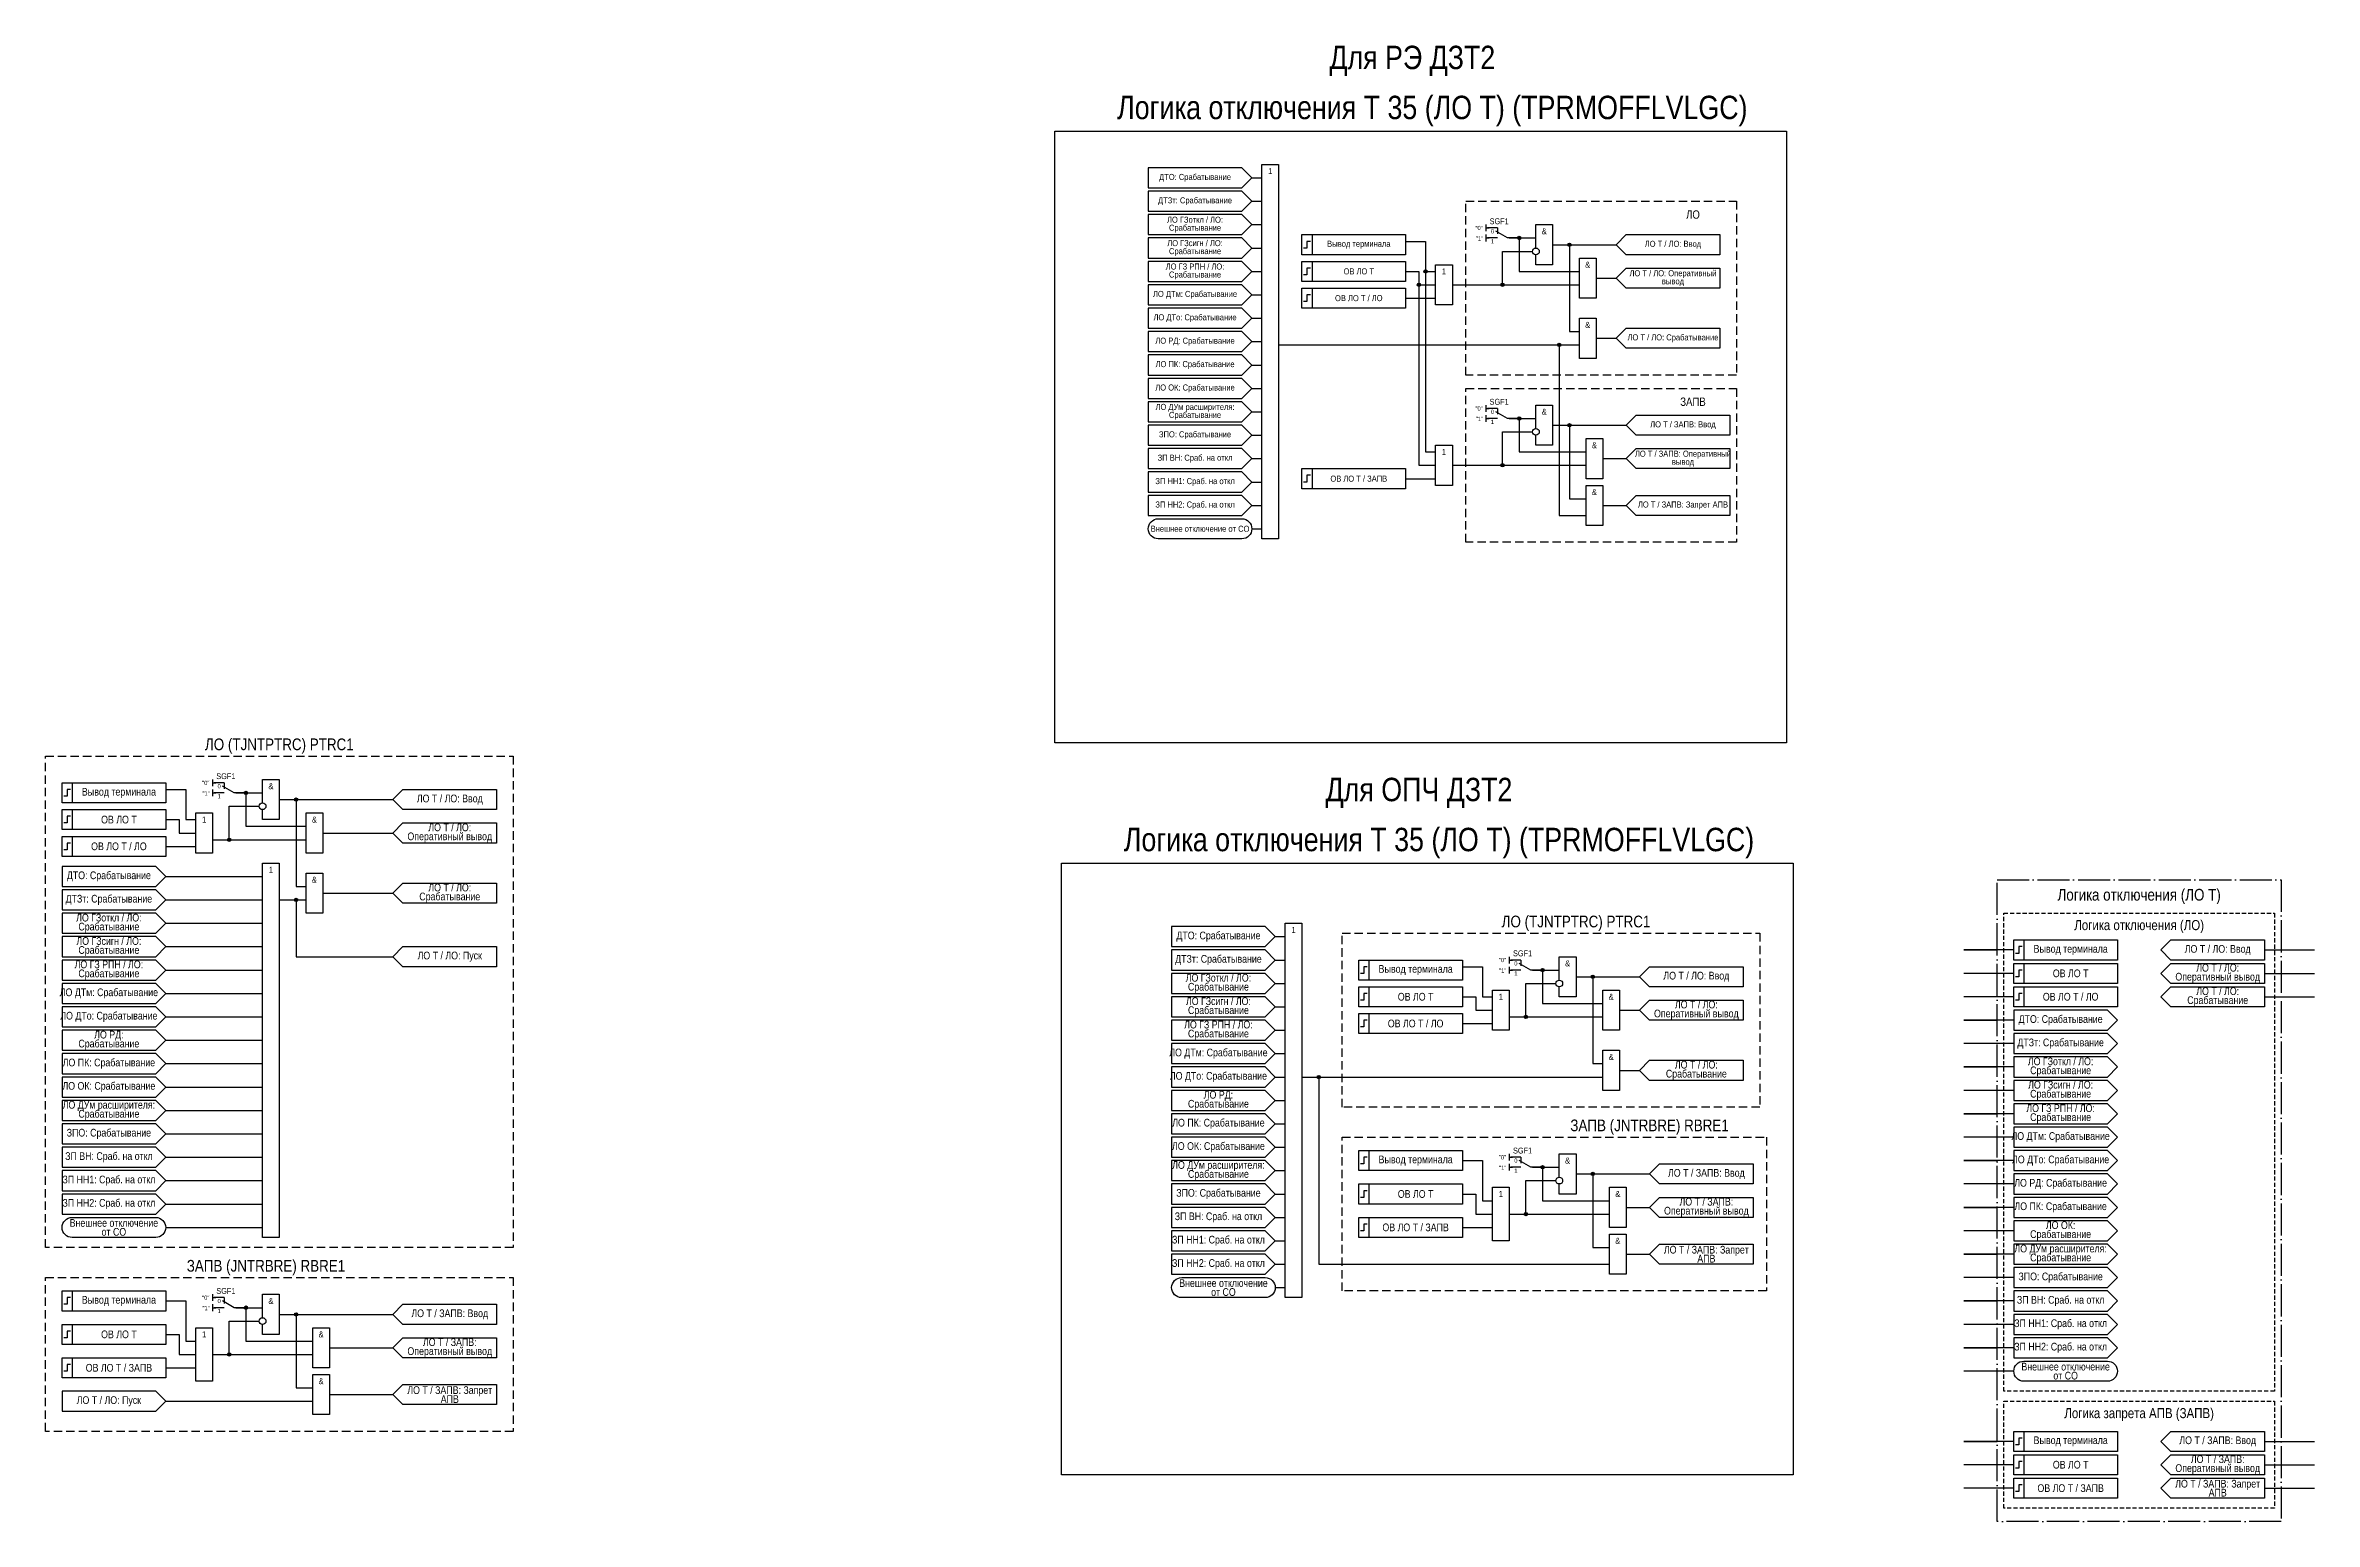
# Model space of a CAD drawing. Header units: millimetres. Extents: x -337 to 342, y -17 to 425.
import ezdxf
from ezdxf.enums import TextEntityAlignment as Align

# ---------------------------------------------------------------- set-up
doc = ezdxf.new("R2010")
doc.units = ezdxf.units.MM
doc.linetypes.add('ACAD_ISO04W100', pattern=[30, 24, -3, 0, -3])
doc.linetypes.add('штриховая2', pattern=[0.375, 0.25, -0.125])
doc.layers.add('TEXT', color=7, linetype='Continuous', lineweight=25)
doc.layers.add('Основная', color=7, linetype='Continuous')
doc.styles.add('1.8_Gost_RD', font='ARIALN.TTF', dxfattribs={"height": 1.8})
doc.styles.add('2.5_Gost_RD', font='ARIALN.TTF', dxfattribs={"height": 2.5})
doc.styles.add('3.5_Gost_RD', font='ARIALN.TTF', dxfattribs={"height": 3.5})
doc.styles.add('Вывод', font='ARIALN.TTF', dxfattribs={"height": 2.5})
doc.styles.add('Компонент', font='ARIALN.TTF', dxfattribs={"height": 3.5})

# ---------------------------------------------------------------- blocks, each defined once
blk = doc.blocks.new('*U78')
at = {"layer": 'Основная', "color": 0}
blk.add_line((0, 0), (7, 4), dxfattribs=at)
at = {"layer": 'Основная', "ltscale": 0.35}
blk.add_line((6, 6), (6, 2.5), dxfattribs=at)
blk = doc.blocks.new('*U80')
at = {"layer": 'Основная', "color": 0}
for p, q in [((-3, 6), (-9, 6)), ((-3, 0), (-9, 0)), ((9, 0), (3, 0))]:
    blk.add_line(p, q, dxfattribs=at)
at = {"layer": 'Основная', "ltscale": 0.25, "xscale": -1}
blk.add_blockref('*U78', (3, 0), dxfattribs=at)
at = {"layer": 'Основная'}
for tag, height, style, p in [('В1', 2.5, 'Вывод', (-14, 6)), ('В2', 2.5, 'Вывод', (-6, 4)), ('ОУ', 3.5, 'Компонент', (-2, 10)), ('В3', 2.5, 'Вывод', (-6, -2))]:
    blk.add_attdef(tag, text='', height=height, dxfattribs=dict(at, style=style)).set_placement(p, align=Align.MIDDLE_CENTER)
blk = doc.blocks.new('Точка')
at = {"ltscale": 100}
h = blk.add_hatch(color=256, dxfattribs=at)
h.dxf.hatch_style = 1
edge = h.paths.add_edge_path()
edge.add_arc((0, 0), 0.5, 0, 360)
blk.add_circle((0, 0), 0.5, dxfattribs=at)

msp = doc.modelspace()

# ---------------------------------------------------------------- linework, layer by layer
at = {"ltscale": 100}
for p, q in [((94, 371), (94, 369)), ((94, 370), (95, 370)), ((94, 368), (94, 366)), ((94, 367), (95, 367)), ((136, 340), (133, 337)), ((32, 335), (122, 335)), ((133, 337), (136, 334)), ((94, 317), (94, 315)), ((94, 316), (95, 316)), ((94, 314), (94, 312)), ((94, 313), (95, 313)), ((139, 290), (136, 287)), ((136, 287), (139, 284)), ((-287, 205), (-287, 203)), ((-287, 204), (-286, 204)), ((-287, 202), (-287, 200)), ((-287, 201), (-286, 201)), ((-230, 174), (-233, 171)), ((-233, 171), (-230, 168)), ((-267, 169), (-259, 169)), ((-262, 169), (-262, 152)), ((-230, 155), (-233, 152)), ((-233, 152), (-230, 149)), ((101, 152), (101, 150)), ((101, 151), (102, 151)), ((252, 154), (237, 154)), ((237, 154), (247, 154)), ((327, 154), (342, 154)), ((101, 149), (101, 147)), ((101, 148), (102, 148)), ((252, 147), (237, 147)), ((327, 147), (342, 147)), ((252, 140), (237, 140)), ((327, 140), (342, 140)), ((252, 133), (237, 133)), ((237, 133), (247, 133)), ((252, 126), (237, 126)), ((39, 116), (129, 116)), ((143, 121), (140, 118)), ((140, 118), (143, 115)), ((252, 119), (237, 119)), ((237, 119), (247, 119)), ((252, 112), (237, 112)), ((252, 105), (237, 105)), ((237, 105), (247, 105)), ((252, 98), (237, 98)), ((101, 93), (101, 91)), ((101, 92), (102, 92)), ((101, 90), (101, 88)), ((101, 89), (102, 89)), ((252, 91), (237, 91)), ((237, 91), (247, 91)), ((252, 84), (237, 84)), ((252, 77), (237, 77)), ((237, 77), (247, 77)), ((252, 70), (237, 70)), ((146, 66), (143, 63)), ((143, 63), (146, 60)), ((252, 63), (237, 63)), ((237, 63), (247, 63)), ((252, 56), (237, 56)), ((-287, 51), (-287, 49)), ((-287, 50), (-286, 50)), ((-287, 48), (-287, 46)), ((252, 49), (237, 49)), ((237, 49), (247, 49)), ((-287, 47), (-286, 47)), ((252, 42), (237, 42)), ((252, 35), (237, 35)), ((237, 35), (247, 35)), ((252, 28), (237, 28)), ((-230, 24), (-233, 21)), ((-233, 21), (-230, 18)), ((252, 7), (237, 7)), ((237, 7), (247, 7)), ((299, 10), (296, 7)), ((296, 7), (299, 4)), ((327, 7), (342, 7)), ((252, 0), (237, 0)), ((327, 0), (342, 0)), ((252, -7), (237, -7)), ((327, -7), (342, -7))]:
    msp.add_line(p, q, dxfattribs=at)
at = {"linetype": 'штриховая2', "ltscale": 10}
msp.add_line((176, 107), (99, 107), dxfattribs=at)
at = {"color": 3, "ltscale": 100}
msp.add_lwpolyline([(-35, 399), (184, 399), (184, 216), (-35, 216)], close=True, dxfattribs=at)
at = {"ltscale": 100}
for points in [[(24, 385), (21, 388), (-7, 388), (-7, 382), (21, 382), (24, 385)], [(27, 343), (27, 389), (32, 389), (32, 277), (27, 277), (27, 343)], [(24, 378), (21, 381), (-7, 381), (-7, 375), (21, 375), (24, 378)], [(24, 385), (27, 385)], [(24, 371), (21, 374), (-7, 374), (-7, 368), (21, 368), (24, 371)], [(24, 378), (27, 378)], [(24, 364), (21, 367), (-7, 367), (-7, 361), (21, 361), (24, 364)], [(24, 371), (27, 371)], [(101, 367), (109, 367)], [(101, 367), (104, 367), (104, 357), (122, 357)], [(109, 364), (109, 371), (114, 371), (114, 359), (109, 359), (109, 362)], [(133, 365), (136, 368), (164, 368), (164, 362), (136, 362), (133, 365)], [(24, 357), (21, 360), (-7, 360), (-7, 354), (21, 354), (24, 357)], [(24, 364), (27, 364)], [(70, 366), (76, 366), (76, 357), (79, 357)], [(84, 353), (99, 353), (99, 363), (108, 363)], [(114, 365), (133, 365)], [(114, 365), (119, 365), (119, 339), (122, 339)], [(24, 357), (27, 357)], [(70, 357), (74, 357), (74, 353), (79, 353)], [(76, 357), (76, 303), (79, 303)], [(127, 355), (133, 355)], [(133, 355), (136, 358), (164, 358), (164, 352), (136, 352), (133, 355)], [(24, 350), (21, 353), (-7, 353), (-7, 347), (21, 347), (24, 350)], [(24, 350), (27, 350)], [(70, 349), (79, 349)], [(74, 353), (74, 299), (79, 299)], [(84, 353), (122, 353)], [(24, 343), (21, 346), (-7, 346), (-7, 340), (21, 340), (24, 343)], [(24, 343), (27, 343)], [(133, 337), (136, 340), (164, 340), (164, 334), (136, 334), (133, 337)], [(24, 336), (21, 339), (-7, 339), (-7, 333), (21, 333), (24, 336)], [(24, 336), (27, 336)], [(116, 335), (116, 284), (124, 284)], [(127, 337), (133, 337)], [(24, 329), (21, 332), (-7, 332), (-7, 326), (21, 326), (24, 329)], [(24, 329), (27, 329)], [(24, 322), (21, 325), (-7, 325), (-7, 319), (21, 319), (24, 322)], [(24, 322), (27, 322)], [(24, 315), (21, 318), (-7, 318), (-7, 312), (21, 312), (24, 315)], [(24, 315), (27, 315)], [(101, 313), (109, 313)], [(101, 313), (104, 313), (104, 303), (124, 303)], [(109, 310), (109, 317), (114, 317), (114, 305), (109, 305), (109, 308)], [(136, 311), (139, 314), (167, 314), (167, 308), (139, 308), (136, 311)], [(24, 308), (21, 311), (-7, 311), (-7, 305), (21, 305), (24, 308)], [(24, 308), (27, 308)], [(84, 299), (99, 299), (99, 309), (108, 309)], [(114, 311), (136, 311)], [(114, 311), (119, 311), (119, 289), (124, 289)], [(24, 301), (21, 304), (-7, 304), (-7, 298), (21, 298), (24, 301)], [(24, 301), (27, 301)], [(84, 299), (124, 299)], [(129, 301), (136, 301)], [(136, 301), (139, 304), (167, 304), (167, 298), (139, 298), (136, 301)], [(24, 294), (21, 297), (-7, 297), (-7, 291), (21, 291), (24, 294)], [(24, 294), (27, 294)], [(70, 295), (79, 295)], [(24, 287), (21, 290), (-7, 290), (-7, 284), (21, 284), (24, 287)], [(24, 287), (27, 287)], [(129, 287), (136, 287)], [(136, 287), (139, 290), (167, 290), (167, 284), (139, 284), (136, 287)], [(24, 280), (27, 280)], [(-272, 198), (-272, 205), (-267, 205), (-267, 193), (-272, 193), (-272, 196)], [(-301, 202), (-295, 202), (-295, 193), (-292, 193)], [(-287, 187), (-282, 187), (-282, 197), (-273, 197)], [(-280, 201), (-272, 201)], [(-280, 201), (-277, 201), (-277, 191), (-259, 191)], [(-267, 199), (-233, 199)], [(-267, 199), (-262, 199), (-262, 173), (-259, 173)], [(-233, 199), (-230, 202), (-202, 202), (-202, 196), (-230, 196), (-233, 199)], [(-301, 193), (-297, 193), (-297, 189), (-292, 189)], [(-233, 189), (-230, 192), (-202, 192), (-202, 186), (-230, 186), (-233, 189)], [(-301, 185), (-292, 185)], [(-287, 187), (-259, 187)], [(-254, 189), (-233, 189)], [(-301, 176), (-304, 179), (-332, 179), (-332, 173), (-304, 173), (-301, 176)], [(-272, 134), (-272, 180), (-267, 180), (-267, 68), (-272, 68), (-272, 134)], [(-301, 169), (-304, 172), (-332, 172), (-332, 166), (-304, 166), (-301, 169)], [(-301, 176), (-272, 176)], [(-254, 171), (-233, 171)], [(-233, 171), (-230, 174), (-202, 174), (-202, 168), (-230, 168), (-233, 171)], [(-301, 162), (-304, 165), (-332, 165), (-332, 159), (-304, 159), (-301, 162)], [(-301, 169), (-272, 169)], [(-301, 155), (-304, 158), (-332, 158), (-332, 152), (-304, 152), (-301, 155)], [(-301, 162), (-272, 162)], [(31, 158), (28, 161), (0, 161), (0, 155), (28, 155), (31, 158)], [(31, 158), (34, 158)], [(34, 116), (34, 162), (39, 162), (39, 50), (34, 50), (34, 116)], [(296, 154), (299, 157), (327, 157), (327, 151), (299, 151), (296, 154)], [(-301, 148), (-304, 151), (-332, 151), (-332, 145), (-304, 145), (-301, 148)], [(-301, 155), (-272, 155)], [(-262, 152), (-233, 152)], [(-233, 152), (-230, 155), (-202, 155), (-202, 149), (-230, 149), (-233, 152)], [(31, 151), (28, 154), (0, 154), (0, 148), (28, 148), (31, 151)], [(31, 151), (34, 151)], [(116, 145), (116, 152), (121, 152), (121, 140), (116, 140), (116, 143)], [(296, 147), (299, 150), (327, 150), (327, 144), (299, 144), (296, 147)], [(-301, 141), (-304, 144), (-332, 144), (-332, 138), (-304, 138), (-301, 141)], [(-301, 148), (-272, 148)], [(31, 144), (28, 147), (0, 147), (0, 141), (28, 141), (31, 144)], [(31, 144), (34, 144)], [(87, 149), (93, 149), (93, 140), (96, 140)], [(101, 134), (106, 134), (106, 144), (115, 144)], [(108, 148), (116, 148)], [(108, 148), (111, 148), (111, 138), (129, 138)], [(121, 146), (140, 146)], [(121, 146), (126, 146), (126, 120), (129, 120)], [(140, 146), (143, 149), (171, 149), (171, 143), (143, 143), (140, 146)], [(-301, 134), (-304, 137), (-332, 137), (-332, 131), (-304, 131), (-301, 134)], [(-301, 141), (-272, 141)], [(31, 137), (28, 140), (0, 140), (0, 134), (28, 134), (31, 137)], [(31, 137), (34, 137)], [(87, 140), (91, 140), (91, 136), (96, 136)], [(134, 136), (140, 136)], [(140, 136), (143, 139), (171, 139), (171, 133), (143, 133), (140, 136)], [(283, 133), (280, 136), (252, 136), (252, 130), (280, 130), (283, 133)], [(-301, 127), (-304, 130), (-332, 130), (-332, 124), (-304, 124), (-301, 127)], [(-301, 134), (-272, 134)], [(31, 130), (28, 133), (0, 133), (0, 127), (28, 127), (31, 130)], [(31, 130), (34, 130)], [(87, 132), (96, 132)], [(101, 134), (129, 134)], [(-301, 120), (-304, 123), (-332, 123), (-332, 117), (-304, 117), (-301, 120)], [(-301, 127), (-272, 127)], [(31, 123), (28, 126), (0, 126), (0, 120), (28, 120), (31, 123)], [(31, 123), (34, 123)], [(283, 126), (280, 129), (252, 129), (252, 123), (280, 123), (283, 126)], [(-301, 113), (-304, 116), (-332, 116), (-332, 110), (-304, 110), (-301, 113)], [(-301, 120), (-272, 120)], [(31, 116), (28, 119), (0, 119), (0, 113), (28, 113), (31, 116)], [(31, 116), (34, 116)], [(44, 116), (44, 60), (131, 60)], [(134, 118), (140, 118)], [(140, 118), (143, 121), (171, 121), (171, 115), (143, 115), (140, 118)], [(283, 119), (280, 122), (252, 122), (252, 116), (280, 116), (283, 119)], [(-301, 106), (-304, 109), (-332, 109), (-332, 103), (-304, 103), (-301, 106)], [(-301, 113), (-272, 113)], [(31, 109), (28, 112), (0, 112), (0, 106), (28, 106), (31, 109)], [(31, 109), (34, 109)], [(283, 112), (280, 115), (252, 115), (252, 109), (280, 109), (283, 112)], [(-301, 99), (-304, 102), (-332, 102), (-332, 96), (-304, 96), (-301, 99)], [(-301, 106), (-272, 106)], [(31, 102), (28, 105), (0, 105), (0, 99), (28, 99), (31, 102)], [(31, 102), (34, 102)], [(283, 105), (280, 108), (252, 108), (252, 102), (280, 102), (283, 105)], [(-301, 99), (-272, 99)], [(31, 95), (28, 98), (0, 98), (0, 92), (28, 92), (31, 95)], [(283, 98), (280, 101), (252, 101), (252, 95), (280, 95), (283, 98)], [(-301, 92), (-304, 95), (-332, 95), (-332, 89), (-304, 89), (-301, 92)], [(-301, 92), (-272, 92)], [(31, 88), (28, 91), (0, 91), (0, 85), (28, 85), (31, 88)], [(31, 95), (34, 95)], [(87, 91), (93, 91), (93, 79), (96, 79)], [(108, 89), (116, 89)], [(108, 89), (111, 89), (111, 79), (131, 79)], [(116, 86), (116, 93), (121, 93), (121, 81), (116, 81), (116, 84)], [(143, 87), (146, 90), (174, 90), (174, 84), (146, 84), (143, 87)], [(283, 91), (280, 94), (252, 94), (252, 88), (280, 88), (283, 91)], [(-301, 85), (-304, 88), (-332, 88), (-332, 82), (-304, 82), (-301, 85)], [(-301, 85), (-272, 85)], [(31, 81), (28, 84), (0, 84), (0, 78), (28, 78), (31, 81)], [(31, 88), (34, 88)], [(101, 75), (106, 75), (106, 85), (115, 85)], [(121, 87), (143, 87)], [(121, 87), (126, 87), (126, 65), (131, 65)], [(283, 84), (280, 87), (252, 87), (252, 81), (280, 81), (283, 84)], [(-301, 78), (-304, 81), (-332, 81), (-332, 75), (-304, 75), (-301, 78)], [(-301, 78), (-272, 78)], [(31, 74), (28, 77), (0, 77), (0, 71), (28, 71), (31, 74)], [(31, 81), (34, 81)], [(87, 81), (91, 81), (91, 75), (96, 75)], [(101, 75), (131, 75)], [(136, 77), (143, 77)], [(143, 77), (146, 80), (174, 80), (174, 74), (146, 74), (143, 77)], [(283, 77), (280, 80), (252, 80), (252, 74), (280, 74), (283, 77)], [(-301, 71), (-272, 71)], [(31, 67), (28, 70), (0, 70), (0, 64), (28, 64), (31, 67)], [(31, 74), (34, 74)], [(87, 71), (96, 71)], [(283, 70), (280, 73), (252, 73), (252, 67), (280, 67), (283, 70)], [(31, 60), (28, 63), (0, 63), (0, 57), (28, 57), (31, 60)], [(31, 67), (34, 67)], [(136, 63), (143, 63)], [(143, 63), (146, 66), (174, 66), (174, 60), (146, 60), (143, 63)], [(283, 63), (280, 66), (252, 66), (252, 60), (280, 60), (283, 63)], [(31, 60), (34, 60)], [(283, 56), (280, 59), (252, 59), (252, 53), (280, 53), (283, 56)], [(-301, 49), (-295, 49), (-295, 37), (-292, 37)], [(-272, 44), (-272, 51), (-267, 51), (-267, 39), (-272, 39), (-272, 42)], [(-233, 45), (-230, 48), (-202, 48), (-202, 42), (-230, 42), (-233, 45)], [(31, 53), (34, 53)], [(283, 49), (280, 52), (252, 52), (252, 46), (280, 46), (283, 49)], [(-287, 33), (-282, 33), (-282, 43), (-273, 43)], [(-280, 47), (-272, 47)], [(-280, 47), (-277, 47), (-277, 37), (-257, 37)], [(-267, 45), (-233, 45)], [(-267, 45), (-262, 45), (-262, 23), (-257, 23)], [(283, 42), (280, 45), (252, 45), (252, 39), (280, 39), (283, 42)], [(-301, 39), (-297, 39), (-297, 33), (-292, 33)], [(-252, 35), (-233, 35)], [(-233, 35), (-230, 38), (-202, 38), (-202, 32), (-230, 32), (-233, 35)], [(283, 35), (280, 38), (252, 38), (252, 32), (280, 32), (283, 35)], [(-301, 29), (-292, 29)], [(-287, 33), (-257, 33)], [(-301, 19), (-304, 22), (-332, 22), (-332, 16), (-304, 16), (-301, 19)], [(-252, 21), (-233, 21)], [(-233, 21), (-230, 24), (-202, 24), (-202, 18), (-230, 18), (-233, 21)], [(-301, 19), (-257, 19)], [(296, 7), (299, 10), (327, 10), (327, 4), (299, 4), (296, 7)], [(296, 0), (299, 3), (327, 3), (327, -3), (299, -3), (296, 0)], [(296, -7), (299, -4), (327, -4), (327, -10), (299, -10), (296, -7)]]:
    msp.add_lwpolyline(points, dxfattribs=at)
at = {"color": 8, "linetype": 'штриховая2', "ltscale": 10}
msp.add_lwpolyline([(169, 326), (88, 326), (88, 378), (169, 378), (169, 326)], dxfattribs=at)
at = {"ltscale": 100}
for points in [[(39, 368), (70, 368), (70, 362), (39, 362)], [(39, 368), (42, 368), (42, 362), (39, 362)], [(39, 360), (70, 360), (70, 354), (39, 354)], [(39, 360), (42, 360), (42, 354), (39, 354)], [(122, 361), (127, 361), (127, 349), (122, 349)], [(79, 359), (84, 359), (84, 347), (79, 347)], [(39, 352), (42, 352), (42, 346), (39, 346)], [(39, 352), (70, 352), (70, 346), (39, 346)], [(122, 343), (127, 343), (127, 331), (122, 331)], [(124, 307), (129, 307), (129, 295), (124, 295)], [(79, 305), (84, 305), (84, 293), (79, 293)], [(39, 298), (42, 298), (42, 292), (39, 292)], [(39, 298), (70, 298), (70, 292), (39, 292)], [(124, 293), (129, 293), (129, 281), (124, 281)], [(-332, 204), (-301, 204), (-301, 198), (-332, 198)], [(-332, 204), (-329, 204), (-329, 198), (-332, 198)], [(-332, 196), (-301, 196), (-301, 190), (-332, 190)], [(-332, 196), (-329, 196), (-329, 190), (-332, 190)], [(-292, 195), (-287, 195), (-287, 183), (-292, 183)], [(-259, 195), (-254, 195), (-254, 183), (-259, 183)], [(-332, 188), (-329, 188), (-329, 182), (-332, 182)], [(-332, 188), (-301, 188), (-301, 182), (-332, 182)], [(-259, 177), (-254, 177), (-254, 165), (-259, 165)], [(252, 157), (255, 157), (255, 151), (252, 151)], [(252, 157), (283, 157), (283, 151), (252, 151)], [(56, 151), (87, 151), (87, 145), (56, 145)], [(56, 151), (59, 151), (59, 145), (56, 145)], [(252, 150), (255, 150), (255, 144), (252, 144)], [(252, 150), (283, 150), (283, 144), (252, 144)], [(56, 143), (87, 143), (87, 137), (56, 137)], [(56, 143), (59, 143), (59, 137), (56, 137)], [(252, 143), (255, 143), (255, 137), (252, 137)], [(252, 143), (283, 143), (283, 137), (252, 137)], [(96, 142), (101, 142), (101, 130), (96, 130)], [(129, 142), (134, 142), (134, 130), (129, 130)], [(56, 135), (59, 135), (59, 129), (56, 129)], [(56, 135), (87, 135), (87, 129), (56, 129)], [(129, 124), (134, 124), (134, 112), (129, 112)], [(56, 94), (59, 94), (59, 88), (56, 88)], [(56, 94), (87, 94), (87, 88), (56, 88)], [(56, 84), (59, 84), (59, 78), (56, 78)], [(56, 84), (87, 84), (87, 78), (56, 78)], [(96, 83), (101, 83), (101, 67), (96, 67)], [(131, 83), (136, 83), (136, 71), (131, 71)], [(56, 74), (59, 74), (59, 68), (56, 68)], [(56, 74), (87, 74), (87, 68), (56, 68)], [(131, 69), (136, 69), (136, 57), (131, 57)], [(-332, 52), (-329, 52), (-329, 46), (-332, 46)], [(-332, 52), (-301, 52), (-301, 46), (-332, 46)], [(-332, 42), (-329, 42), (-329, 36), (-332, 36)], [(-332, 42), (-301, 42), (-301, 36), (-332, 36)], [(-292, 41), (-287, 41), (-287, 25), (-292, 25)], [(-257, 41), (-252, 41), (-252, 29), (-257, 29)], [(-332, 32), (-329, 32), (-329, 26), (-332, 26)], [(-332, 32), (-301, 32), (-301, 26), (-332, 26)], [(-257, 27), (-252, 27), (-252, 15), (-257, 15)], [(252, 10), (255, 10), (255, 4), (252, 4)], [(252, 10), (283, 10), (283, 4), (252, 4)], [(252, 3), (255, 3), (255, -3), (252, -3)], [(252, 3), (283, 3), (283, -3), (252, -3)], [(252, -4), (255, -4), (255, -10), (252, -10)], [(252, -4), (283, -4), (283, -10), (252, -10)]]:
    msp.add_lwpolyline(points, close=True, dxfattribs=at)
at = {"lineweight": 30, "ltscale": 100}
for points in [[(41.5, 366), (40.5, 366), (40.5, 364), (39.5, 364)], [(41.5, 358), (40.5, 358), (40.5, 356), (39.5, 356)], [(41.5, 350), (40.5, 350), (40.5, 348), (39.5, 348)], [(41.5, 296), (40.5, 296), (40.5, 294), (39.5, 294)], [(-329.5, 202), (-330.5, 202), (-330.5, 200), (-331.5, 200)], [(-329.5, 194), (-330.5, 194), (-330.5, 192), (-331.5, 192)], [(-329.5, 186), (-330.5, 186), (-330.5, 184), (-331.5, 184)], [(254.5, 155), (253.5, 155), (253.5, 153), (252.5, 153)], [(58.5, 149), (57.5, 149), (57.5, 147), (56.5, 147)], [(254.5, 148), (253.5, 148), (253.5, 146), (252.5, 146)], [(58.5, 141), (57.5, 141), (57.5, 139), (56.5, 139)], [(254.5, 141), (253.5, 141), (253.5, 139), (252.5, 139)], [(58.5, 133), (57.5, 133), (57.5, 131), (56.5, 131)], [(58.5, 92), (57.5, 92), (57.5, 90), (56.5, 90)], [(58.5, 82), (57.5, 82), (57.5, 80), (56.5, 80)], [(58.5, 72), (57.5, 72), (57.5, 70), (56.5, 70)], [(-329.5, 50), (-330.5, 50), (-330.5, 48), (-331.5, 48)], [(-329.5, 40), (-330.5, 40), (-330.5, 38), (-331.5, 38)], [(-329.5, 30), (-330.5, 30), (-330.5, 28), (-331.5, 28)], [(254.5, 8), (253.5, 8), (253.5, 6), (252.5, 6)], [(254.5, 1), (253.5, 1), (253.5, -1), (252.5, -1)], [(254.5, -6), (253.5, -6), (253.5, -8), (252.5, -8)]]:
    msp.add_lwpolyline(points, dxfattribs=at)
at = {"color": 8, "linetype": 'штриховая2', "ltscale": 10}
msp.add_lwpolyline([(88, 322), (169, 322), (169, 276), (88, 276)], close=True, dxfattribs=at)
at = {"ltscale": 100}
for points in [[(-4, 277, -1), (-4, 283), (21, 283, -1), (21, 277)], [(-329, 68, -1), (-329, 74), (-304, 74, -1), (-304, 68)], [(3, 50, -1), (3, 56), (28, 56, -1), (28, 50)], [(255, 25, -1), (255, 31), (280, 31, -1), (280, 25)]]:
    msp.add_lwpolyline(points, format="xyb", close=True, dxfattribs=at)
at = {"linetype": 'штриховая2', "ltscale": 10}
for points in [[(-337, 212), (-197, 212), (-197, 65), (-337, 65)], [(51, 98), (178, 98), (178, 52), (51, 52)], [(-337, 56), (-197, 56), (-197, 10), (-337, 10)]]:
    msp.add_lwpolyline(points, close=True, dxfattribs=at)
at = {"color": 6, "ltscale": 100}
msp.add_lwpolyline([(-33, 180), (186, 180), (186, -3), (-33, -3)], close=True, dxfattribs=at)
at = {"color": 251, "linetype": 'ACAD_ISO04W100', "lineweight": 30, "ltscale": 0.4, "true_color": 0x58595b}
msp.add_lwpolyline([(247, 175), (332, 175), (332, -17), (247, -17)], close=True, dxfattribs=at)
at = {"linetype": 'штриховая2', "ltscale": 5}
for points in [[(249, 165), (330, 165), (330, 22), (249, 22)], [(249, 19), (330, 19), (330, -13), (249, -13)]]:
    msp.add_lwpolyline(points, close=True, dxfattribs=at)
at = {"linetype": 'штриховая2', "ltscale": 10}
msp.add_lwpolyline([(99, 107), (51, 107), (51, 159), (176, 159), (176, 107)], dxfattribs=at)
for centre in [(109, 363), (109, 309), (-272, 197), (116, 144), (116, 85), (-272, 43)]:
    msp.add_circle(centre, 1)
at = {"layer": 'Основная', "ltscale": 100}
msp.add_lwpolyline([(327, 143), (327, 137), (299, 137), (296, 140), (299, 143)], close=True, dxfattribs=at)

# ---------------------------------------------------------------- block references
at = {"ltscale": 100}
for p in [(104, 367), (119, 365), (74, 353), (76, 357), (99, 353), (116, 335), (104, 313), (119, 311), (99, 299), (-277, 201), (-262, 199), (-282, 187), (-262, 169), (111, 148), (126, 146), (106, 134), (44, 116), (111, 89), (126, 87), (106, 75), (-277, 47), (-262, 45), (-282, 33)]:
    msp.add_blockref('Точка', p, dxfattribs=at)
at = {"layer": 'Основная', "ltscale": 0.25, "xscale": 0.5, "yscale": 0.5, "zscale": 0.5}
for p in [(99, 367), (99, 313), (-282, 201), (106, 148), (106, 89), (-282, 47)]:
    msp.add_blockref('*U80', p, dxfattribs=at).add_auto_attribs({'ОУ': 'SGF1', 'В1': '"0"', 'В2': '0', 'В3': '1'})

# ---------------------------------------------------------------- texts
at = {"ltscale": 100}
for s, insert, char_height, width, attachment_point, style in [('\\pxsm0.7;{\\C3;Для РЭ ДЗТ2}', (72, 420), 7, 160, 5, '3.5_Gost_RD'), ('1', (29.5, 387), 1.8, 5, 5, '2.5_Gost_RD'), ('"1"', (91, 367.5), 1.25, 2, 1, '3.5_Gost_RD'), ('&', (111.5, 369), 1.8, 5, 5, '2.5_Gost_RD'), ('&', (124.5, 359), 1.8, 5, 5, '2.5_Gost_RD'), ('1', (81.5, 357), 1.8, 5, 5, '2.5_Gost_RD'), ('&', (124.5, 341), 1.8, 5, 5, '2.5_Gost_RD'), ('\\pxsm0.7;ЛО ПК: Срабатывание', (7, 329), 1.8, 26.2318, 5, '1.8_Gost_RD'), ('\\pxsm0.7;ЛО ОК: Срабатывание', (7, 322), 1.8, 26.3925, 5, '1.8_Gost_RD'), ('\\pxsm0.8;ЛО ДУм расширителя: Срабатывание', (7, 315), 1.8, 28.3233, 5, '1.8_Gost_RD'), ('"1"', (91, 313.5), 1.25, 2, 1, '3.5_Gost_RD'), ('&', (111.5, 315), 1.8, 5, 5, '2.5_Gost_RD'), ('\\pxsm0.7;ЗПО: Срабатывание', (7, 308), 1.8, 28, 5, '1.8_Gost_RD'), ('&', (126.5, 305), 1.8, 5, 5, '2.5_Gost_RD'), ('1', (81.5, 303), 1.8, 5, 5, '2.5_Gost_RD'), ('&', (126.5, 291), 1.8, 5, 5, '2.5_Gost_RD'), ('\\pxsm0.7;Внешнее отключение от СО', (8.5, 280), 1.8, 28.9143, 5, '1.8_Gost_RD'), ('&', (-269.5, 203), 1.8, 5, 5, '2.5_Gost_RD'), ('"1"', (-290, 201.5), 1.25, 2, 1, '3.5_Gost_RD'), ('1', (-289.5, 193), 1.8, 5, 5, '2.5_Gost_RD'), ('&', (-256.5, 193), 1.8, 5, 5, '2.5_Gost_RD'), ('1', (-269.5, 178), 1.8, 5, 5, '2.5_Gost_RD'), ('&', (-256.5, 175), 1.8, 5, 5, '2.5_Gost_RD'), ('\\pxsm0.7;{\\C30;\\c3639023;Логика отключения (ЛО Т)}', (289.5, 170), 3.5, 85, 5, '3.5_Gost_RD'), ('1', (36.5, 160), 1.8, 5, 5, '2.5_Gost_RD'), ('&', (118.5, 150), 1.8, 5, 5, '2.5_Gost_RD'), ('"1"', (98, 148.5), 1.25, 2, 1, '3.5_Gost_RD'), ('1', (98.5, 140), 1.8, 5, 5, '2.5_Gost_RD'), ('&', (131.5, 140), 1.8, 5, 5, '2.5_Gost_RD'), ('&', (131.5, 122), 1.8, 5, 5, '2.5_Gost_RD'), ('\\pxsm0.7;ЛО ПК: Срабатывание', (-318, 120), 2.3, 26.2318, 5, '2.5_Gost_RD'), ('\\pxsm0.7;ЛО ОК: Срабатывание', (-318, 113), 2.3, 26.3925, 5, '2.5_Gost_RD'), ('\\pxsm0.7;ЛО ДУм расширителя: Срабатывание', (-318, 106), 2.3, 37.4537, 5, '2.5_Gost_RD'), ('\\pxsm0.7;ЛО ПК: Срабатывание', (14, 102), 2.3, 26.2318, 5, '2.5_Gost_RD'), ('\\pxsm0.7;ЗПО: Срабатывание', (-318, 99), 2.3, 28, 5, '2.5_Gost_RD'), ('\\pxsm0.7;ЛО ОК: Срабатывание', (14, 95), 2.3, 26.3925, 5, '2.5_Gost_RD'), ('\\pxsm0.7;ЛО ДУм расширителя: Срабатывание', (14, 88), 2.3, 37.4537, 5, '2.5_Gost_RD'), ('\\pxsm0.7;Вывод терминала', (73, 91), 2.3, 28, 5, '2.5_Gost_RD'), ('"1"', (98, 89.5), 1.25, 2, 1, '3.5_Gost_RD'), ('&', (118.5, 91), 1.8, 5, 5, '2.5_Gost_RD'), ('\\pxsm0.7;ЗПО: Срабатывание', (14, 81), 2.3, 28, 5, '2.5_Gost_RD'), ('1', (98.5, 81), 1.8, 5, 5, '2.5_Gost_RD'), ('&', (133.5, 81), 1.8, 5, 5, '2.5_Gost_RD'), ('\\pxsm0.7;ЛО ПК: Срабатывание', (266, 77), 2.3, 26.3769, 5, '2.5_Gost_RD'), ('\\pxsm0.7;Внешнее отключение от СО', (-316.5, 71), 2.3, 28.9143, 5, '2.5_Gost_RD'), ('&', (133.5, 67), 1.8, 5, 5, '2.5_Gost_RD'), ('\\pxsm0.7;ЛО ОК: Срабатывание', (266, 70), 2.3, 25.3624, 5, '2.5_Gost_RD'), ('\\pxsm0.7;ЛО ДУм расширителя: Срабатывание', (266, 63), 2.3, 33.1892, 5, '2.5_Gost_RD'), ('\\pxsm0.7;Внешнее отключение от СО', (15.5, 53), 2.3, 28.9143, 5, '2.5_Gost_RD'), ('\\pxsm0.7;ЗПО: Срабатывание', (266, 56), 2.3, 28, 5, '2.5_Gost_RD'), ('\\pxsm0.7;Вывод терминала', (-315, 49), 2.3, 28, 5, '2.5_Gost_RD'), ('&', (-269.5, 49), 1.8, 5, 5, '2.5_Gost_RD'), ('"1"', (-290, 47.5), 1.25, 2, 1, '3.5_Gost_RD'), ('1', (-289.5, 39), 1.8, 5, 5, '2.5_Gost_RD'), ('&', (-254.5, 39), 1.8, 5, 5, '2.5_Gost_RD'), ('\\pxsm0.7;Внешнее отключение от СО', (267.5, 28), 2.3, 29.3099, 5, '2.5_Gost_RD'), ('&', (-254.5, 25), 1.8, 5, 5, '2.5_Gost_RD')]:
    msp.add_mtext(s, dxfattribs=dict(at, insert=insert, char_height=char_height, width=width, attachment_point=attachment_point, style=style))
at = {"color": 30, "ltscale": 100, "attachment_point": 5, "style": '3.5_Gost_RD'}
for s, insert, char_height, width in [('\\pxsm0.7;{\\C3;Логика отключения Т 35 (ЛО Т) (TPRMOFFLVLGC)}', (78, 405), 7, 276.9438), ('ЛО (TJNTPTRC) {\\C6;PTRC1}', (-267, 215), 3.5, 140), ('ЛО (TJNTPTRC) {\\C6;PTRC1}', (121, 162), 3.5, 140), ('ЗАПВ (JNTRBRE) {\\C6;RBRE1}', (143, 101), 3.5, 140), ('ЗАПВ (JNTRBRE) {\\C6;RBRE1}', (-271, 59), 3.5, 140)]:
    msp.add_mtext(s, dxfattribs=dict(at, insert=insert, char_height=char_height, width=width))
at = {"color": 0, "ltscale": 100, "width": 28, "attachment_point": 5}
for insert, char_height, style in [((56, 365), 1.8, '1.8_Gost_RD'), ((-315, 201), 2.3, '2.5_Gost_RD'), ((73, 148), 2.3, '2.5_Gost_RD'), ((269, 154), 2.3, '2.5_Gost_RD'), ((269, 7), 2.3, '2.5_Gost_RD')]:
    msp.add_mtext('\\pxsm0.7;{\\C256;Вывод терминала}', dxfattribs=dict(at, insert=insert, char_height=char_height, style=style))
at = {"color": 6, "ltscale": 100, "char_height": 7, "attachment_point": 5, "style": '3.5_Gost_RD'}
for s, insert, width in [('\\pxsm0.7;{\\C3;Для ОПЧ ДЗТ2}', (74, 201), 160), ('\\pxsm0.7;{\\C3;Логика отключения Т 35 (ЛО Т) (TPRMOFFLVLGC)}', (80, 186), 276.9438)]:
    msp.add_mtext(s, dxfattribs=dict(at, insert=insert, width=width))
at = {"color": 30, "ltscale": 100, "true_color": 0xf7931d, "char_height": 3, "width": 81, "attachment_point": 5, "style": '3.5_Gost_RD'}
for s, insert in [('\\pxsm0.7;{\\C30;\\c3639023;Логика отключения (ЛО)}', (289.5, 161)), ('\\pxsm0.7;{\\C30;\\c3639023;Логика запрета АПВ (ЗАПВ)}', (289.5, 15))]:
    msp.add_mtext(s, dxfattribs=dict(at, insert=insert))
at = {"layer": 'TEXT', "ltscale": 100, "width": 28, "attachment_point": 5}
for s, insert, char_height, style in [('\\pxsm0.8;ЛО ГЗоткл / ЛО: Срабатывание', (7, 371), 1.8, '1.8_Gost_RD'), ('ЛО', (156, 374), 2.5, '2.5_Gost_RD'), ('\\pxsm0.8;ЛО ГЗсигн / ЛО: Срабатывание', (7, 364), 1.8, '1.8_Gost_RD'), ('ЛО Т / ЛО: Ввод', (150, 365), 1.8, '1.8_Gost_RD'), ('\\pxsm0.8;ЛО ГЗ РПН / ЛО: Срабатывание', (7, 357), 1.8, '1.8_Gost_RD'), ('\\pxsm0.7;ОВ ЛО Т', (56, 357), 1.8, '1.8_Gost_RD'), ('\\pxsm0.8;ЛО Т / ЛО: Оперативный вывод', (150, 355), 1.8, '1.8_Gost_RD'), ('\\pxsm0.7;ЛО Т / ЛО: Срабатывание', (150, 337), 1.8, '1.8_Gost_RD'), ('ЗАПВ', (156, 318), 2.5, '2.5_Gost_RD'), ('ЛО Т / ЗАПВ: Ввод', (153, 311), 1.8, '1.8_Gost_RD'), ('\\pxsm0.7;ЗП ВН: Сраб. на откл', (7, 301), 1.8, '1.8_Gost_RD'), ('\\pxsm0.8;ЛО Т / ЗАПВ: Оперативный вывод', (153, 301), 1.8, '1.8_Gost_RD'), ('\\pxsm0.7;ЗП НН1: Сраб. на откл', (7, 294), 1.8, '1.8_Gost_RD'), ('\\pxsm0.7;ЗП НН2: Сраб. на откл', (7, 287), 1.8, '1.8_Gost_RD'), ('\\pxsm0.7;ЛО Т / ЗАПВ: Запрет АПВ', (153, 287), 1.8, '1.8_Gost_RD'), ('ЛО Т / ЛО: Ввод', (-216, 199), 2.3, '2.5_Gost_RD'), ('\\pxsm0.7;ОВ ЛО Т', (-315, 193), 2.3, '2.5_Gost_RD'), ('\\pxsm0.7;ЛО Т / ЛО: Оперативный вывод', (-216, 189), 2.3, '2.5_Gost_RD'), ('\\pxsm0.7;ЛО Т / ЛО: Срабатывание', (-216, 171), 2.3, '2.5_Gost_RD'), ('\\pxsm0.7;ЛО ГЗоткл / ЛО: Срабатывание', (-318, 162), 2.3, '2.5_Gost_RD'), ('\\pxsm0.7;ЛО ГЗсигн / ЛО: Срабатывание', (-318, 155), 2.3, '2.5_Gost_RD'), ('\\pxsm0.7;ЛО ГЗ РПН / ЛО: Срабатывание', (-318, 148), 2.3, '2.5_Gost_RD'), ('\\pxsm0.7;ЛО Т / ЛО: Пуск', (-216, 152), 2.3, '2.5_Gost_RD'), ('\\pxsm0.7;ЛО Т / ЛО: Оперативный вывод', (313, 147), 2.3, '2.5_Gost_RD'), ('ЛО Т / ЛО: Ввод', (313, 154), 2.3, '2.5_Gost_RD'), ('\\pxsm0.7;ЛО ГЗоткл / ЛО: Срабатывание', (14, 144), 2.3, '2.5_Gost_RD'), ('ЛО Т / ЛО: Ввод', (157, 146), 2.3, '2.5_Gost_RD'), ('\\pxsm0.7;ЛО Т / ЛО: Срабатывание', (313, 140), 2.3, '2.5_Gost_RD'), ('\\pxsm0.7;ЛО ГЗсигн / ЛО: Срабатывание', (14, 137), 2.3, '2.5_Gost_RD'), ('\\pxsm0.7;ОВ ЛО Т', (73, 140), 2.3, '2.5_Gost_RD'), ('\\pxsm0.7;ЛО Т / ЛО: Оперативный вывод', (157, 136), 2.3, '2.5_Gost_RD'), ('\\pxsm0.7;ЛО ГЗ РПН / ЛО: Срабатывание', (14, 130), 2.3, '2.5_Gost_RD'), ('\\pxsm0.7;ЛО Т / ЛО: Срабатывание', (157, 118), 2.3, '2.5_Gost_RD'), ('\\pxsm0.7;ЛО ГЗоткл / ЛО: Срабатывание', (266, 119), 2.3, '2.5_Gost_RD'), ('\\pxsm0.7;ЛО ГЗсигн / ЛО: Срабатывание', (266, 112), 2.3, '2.5_Gost_RD'), ('\\pxsm0.7;ЛО ГЗ РПН / ЛО: Срабатывание', (266, 105), 2.3, '2.5_Gost_RD'), ('\\pxsm0.7;ЗП ВН: Сраб. на откл', (-318, 92), 2.3, '2.5_Gost_RD'), ('ЛО Т / ЗАПВ: Ввод', (160, 87), 2.3, '2.5_Gost_RD'), ('\\pxsm0.7;ЗП НН1: Сраб. на откл', (-318, 85), 2.3, '2.5_Gost_RD'), ('\\pxsm0.7;ОВ ЛО Т', (73, 81), 2.3, '2.5_Gost_RD'), ('\\pxsm0.7;ЗП НН2: Сраб. на откл', (-318, 78), 2.3, '2.5_Gost_RD'), ('\\pxsm0.7;ЗП ВН: Сраб. на откл', (14, 74), 2.3, '2.5_Gost_RD'), ('\\pxsm0.7;ЛО Т / ЗАПВ: Оперативный вывод', (160, 77), 2.3, '2.5_Gost_RD'), ('\\pxsm0.7;ЗП НН1: Сраб. на откл', (14, 67), 2.3, '2.5_Gost_RD'), ('\\pxsm0.7;ЗП НН2: Сраб. на откл', (14, 60), 2.3, '2.5_Gost_RD'), ('\\pxsm0.7;ЛО Т / ЗАПВ: Запрет АПВ', (160, 63), 2.3, '2.5_Gost_RD'), ('\\pxsm0.7;ЗП ВН: Сраб. на откл', (266, 49), 2.3, '2.5_Gost_RD'), ('ЛО Т / ЗАПВ: Ввод', (-216, 45), 2.3, '2.5_Gost_RD'), ('\\pxsm0.7;ЗП НН1: Сраб. на откл', (266, 42), 2.3, '2.5_Gost_RD'), ('\\pxsm0.7;ОВ ЛО Т', (-315, 39), 2.3, '2.5_Gost_RD'), ('\\pxsm0.7;ЛО Т / ЗАПВ: Оперативный вывод', (-216, 35), 2.3, '2.5_Gost_RD'), ('\\pxsm0.7;ЗП НН2: Сраб. на откл', (266, 35), 2.3, '2.5_Gost_RD'), ('\\pxsm0.7;ЛО Т / ЛО: Пуск', (-318, 19), 2.3, '2.5_Gost_RD'), ('\\pxsm0.7;ЛО Т / ЗАПВ: Запрет АПВ', (-216, 21), 2.3, '2.5_Gost_RD'), ('ЛО Т / ЗАПВ: Ввод', (313, 7), 2.3, '2.5_Gost_RD'), ('\\pxsm0.7;ОВ ЛО Т', (269, 0), 2.3, '2.5_Gost_RD'), ('\\pxsm0.7;ЛО Т / ЗАПВ: Оперативный вывод', (313, 0), 2.3, '2.5_Gost_RD'), ('\\pxsm0.7;ЛО Т / ЗАПВ: Запрет АПВ', (313, -7), 2.3, '2.5_Gost_RD')]:
    msp.add_mtext(s, dxfattribs=dict(at, insert=insert, char_height=char_height, style=style))
at = {"layer": 'TEXT', "color": 0, "ltscale": 100, "attachment_point": 5}
for s, insert, char_height, width, style in [('\\pxsm0.7;{\\C256;ЛО ДТм: Срабатывание}', (7, 350), 1.8, 28, '1.8_Gost_RD'), ('\\pxsm0.7;{\\C256;ОВ ЛО Т / ЛО}', (56, 349), 1.8, 28, '1.8_Gost_RD'), ('\\pxsm0.7;{\\C256;ЛО ДТо: Срабатывание}', (7, 343), 1.8, 28, '1.8_Gost_RD'), ('\\pxsm0.7;{\\C256;ЛО РД: Срабатывание}', (7, 336), 1.8, 24.7909, '1.8_Gost_RD'), ('\\pxsm0.7;{\\C256;ОВ ЛО Т / ЛО}', (-315, 185), 2.3, 28, '2.5_Gost_RD'), ('\\pxsm0.7;{\\C256;ЛО ДТм: Срабатывание}', (-318, 141), 2.3, 28, '2.5_Gost_RD'), ('\\pxsm0.7;{\\C256;ОВ ЛО Т}', (269, 147), 2.3, 28, '2.5_Gost_RD'), ('\\pxsm0.7;{\\C256;ОВ ЛО Т / ЛО}', (269, 140), 2.3, 28, '2.5_Gost_RD'), ('\\pxsm0.7;{\\C256;ЛО ДТо: Срабатывание}', (-318, 134), 2.3, 28, '2.5_Gost_RD'), ('\\pxsm0.7;{\\C256;ЛО РД: Срабатывание}', (-318, 127), 2.3, 24.7909, '2.5_Gost_RD'), ('\\pxsm0.7;{\\C256;ОВ ЛО Т / ЛО}', (73, 132), 2.3, 28, '2.5_Gost_RD'), ('\\pxsm0.7;{\\C256;ЛО ДТм: Срабатывание}', (14, 123), 2.3, 28, '2.5_Gost_RD'), ('\\pxsm0.7;{\\C256;ЛО ДТо: Срабатывание}', (14, 116), 2.3, 28, '2.5_Gost_RD'), ('\\pxsm0.7;{\\C256;ЛО РД: Срабатывание}', (14, 109), 2.3, 24.7909, '2.5_Gost_RD'), ('\\pxsm0.7;{\\C256;ЛО ДТм: Срабатывание}', (266, 98), 2.3, 28, '2.5_Gost_RD'), ('\\pxsm0.7;{\\C256;ЛО ДТо: Срабатывание}', (266, 91), 2.3, 28, '2.5_Gost_RD'), ('\\pxsm0.7;{\\C256;ЛО РД: Срабатывание}', (266, 84), 2.3, 26.7044, '2.5_Gost_RD')]:
    msp.add_mtext(s, dxfattribs=dict(at, insert=insert, char_height=char_height, width=width, style=style))
at = {"layer": 'Основная', "color": 0, "ltscale": 100, "width": 28, "attachment_point": 5}
for s, insert, char_height, style in [('\\pxsm0.7;{\\C256;ДТО: Срабатывание}', (7, 385), 1.8, '1.8_Gost_RD'), ('\\pxsm0.7;{\\C256;ДТЗт: Срабатывание}', (7, 378), 1.8, '1.8_Gost_RD'), ('\\pxsm0.7;{\\C256;ОВ ЛО Т / ЗАПВ}', (56, 295), 1.8, '1.8_Gost_RD'), ('\\pxsm0.7;{\\C256;ДТО: Срабатывание}', (-318, 176), 2.3, '2.5_Gost_RD'), ('\\pxsm0.7;{\\C256;ДТЗт: Срабатывание}', (-318, 169), 2.3, '2.5_Gost_RD'), ('\\pxsm0.7;{\\C256;ДТО: Срабатывание}', (14, 158), 2.3, '2.5_Gost_RD'), ('\\pxsm0.7;{\\C256;ДТЗт: Срабатывание}', (14, 151), 2.3, '2.5_Gost_RD'), ('\\pxsm0.7;{\\C256;ДТО: Срабатывание}', (266, 133), 2.3, '2.5_Gost_RD'), ('\\pxsm0.7;{\\C256;ДТЗт: Срабатывание}', (266, 126), 2.3, '2.5_Gost_RD'), ('\\pxsm0.7;{\\C256;ОВ ЛО Т / ЗАПВ}', (73, 71), 2.3, '2.5_Gost_RD'), ('\\pxsm0.7;{\\C256;ОВ ЛО Т / ЗАПВ}', (-315, 29), 2.3, '2.5_Gost_RD'), ('\\pxsm0.7;{\\C256;ОВ ЛО Т / ЗАПВ}', (269, -7), 2.3, '2.5_Gost_RD')]:
    msp.add_mtext(s, dxfattribs=dict(at, insert=insert, char_height=char_height, style=style))

doc.saveas('drawing.dxf')
